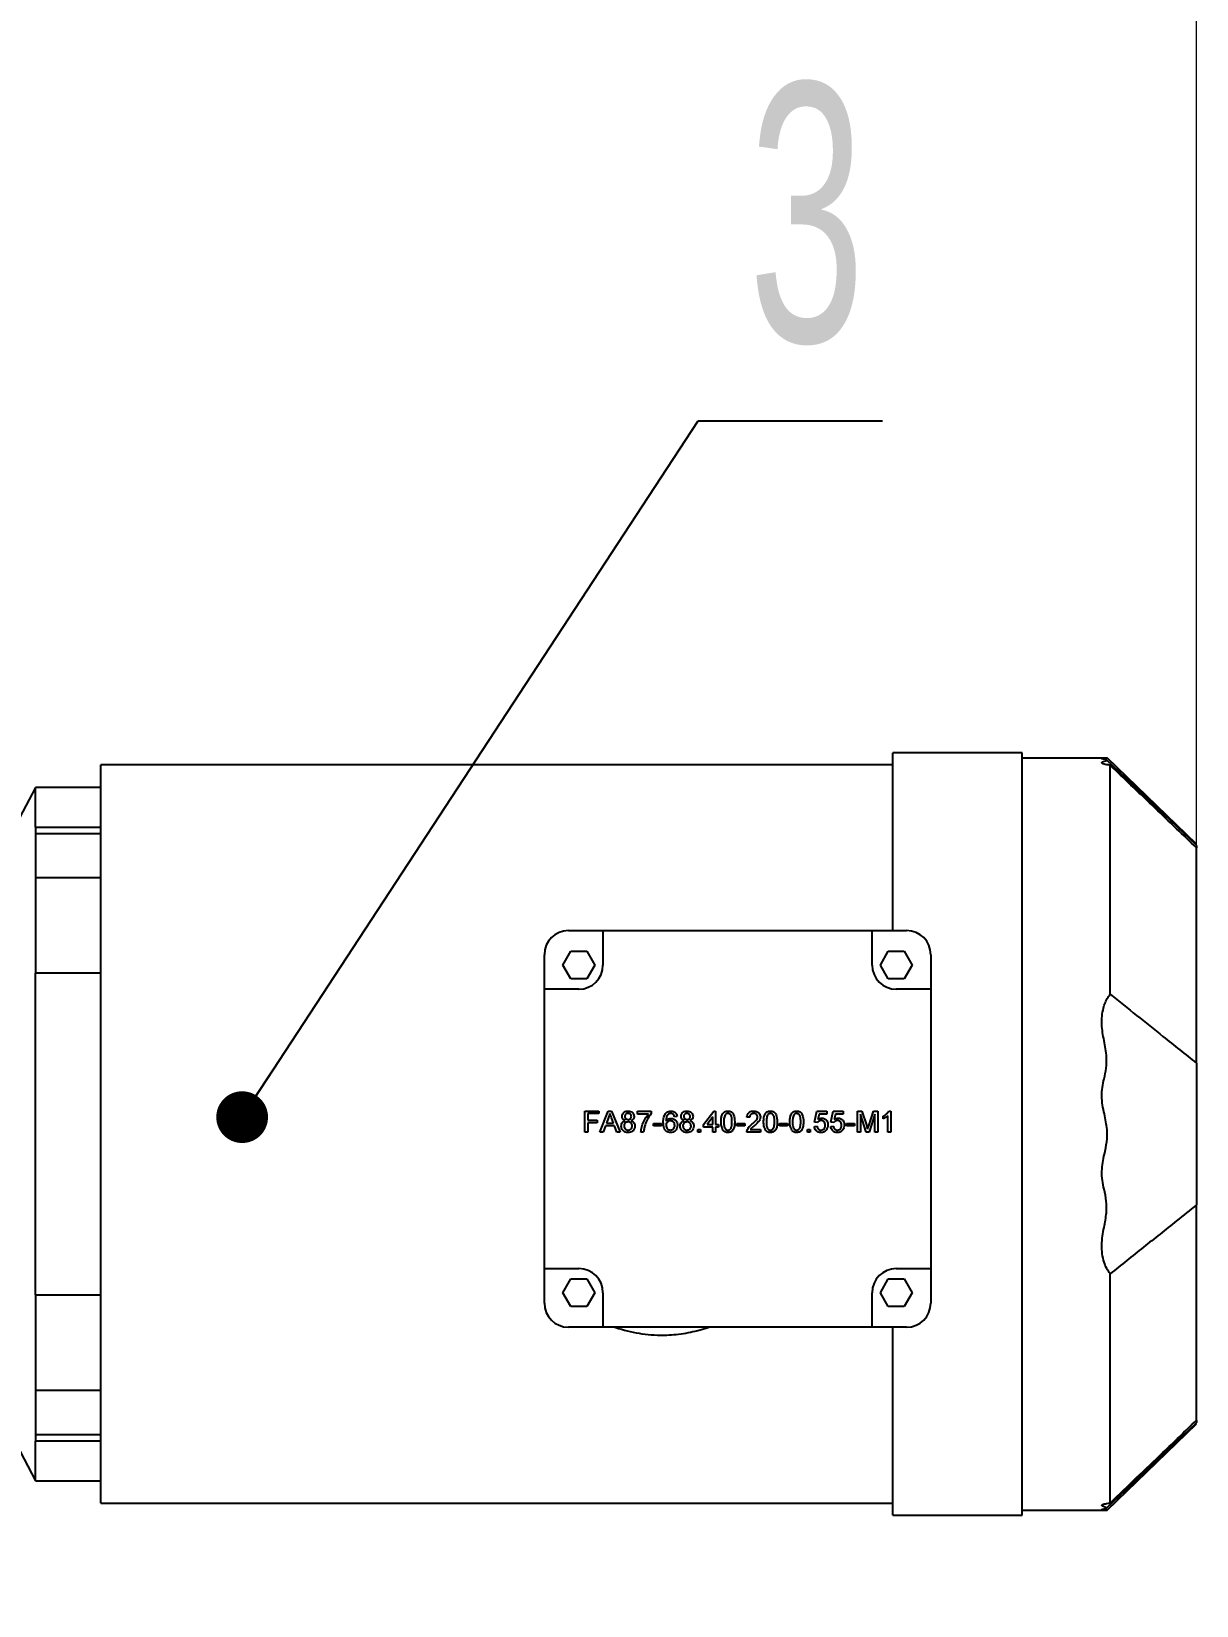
# Model space of a CAD drawing. Header units: millimetres. Extents: x 8 to 420, y -1 to 292.
# Drawn here: x 288.43 to 310.94, y 218.26 to 248.68 of the extents above; entities that cross this region are included whole.
import ezdxf

# ---------------------------------------------------------------- set-up
doc = ezdxf.new("R2010")
doc.units = ezdxf.units.MM
doc.styles.add('SLDTEXTSTYLE4', font='TXT', dxfattribs={"width": 0.605})
doc.dimstyles.new('SLDDIMSTYLE0', dxfattribs={"dimtxt": 3.5, "dimasz": 3, "dimexe": 0, "dimexo": 0.0625, "dimgap": 0.875, "dimtad": 2, "dimdec": 3, "dimlfac": 15, "dimrnd": 1e-09, "dimzin": 12, "dimdsep": 46, "dimtxsty": 'SLDTEXTSTYLE4', "dimsah": 1, "dimcen": 0.09, "dimadec": 0, "dimazin": 3, "dimtfac": 1, "dimtdec": 3, "dimtofl": 0, "dimtmove": 0, "dimatfit": 3, "dimfxl": 0, "dimfrac": 2, "dimtolj": 1, "dimtzin": 12, "dimarcsym": 0})
doc.dimstyles.new('SLDDIMSTYLE2', dxfattribs={"dimtxt": 0.18, "dimasz": 1, "dimexe": 0, "dimexo": 0.0625, "dimgap": 0, "dimtad": 0, "dimtih": 1, "dimtoh": 1, "dimdec": 0, "dimrnd": 1e-09, "dimzin": 0, "dimdsep": 46, "dimtxsty": 'Standard', "dimblk1": 'DOT', "dimblk2": 'DOT', "dimsah": 1, "dimcen": 0.09, "dimadec": 0, "dimazin": 0, "dimtfac": 1, "dimtdec": 0, "dimtofl": 0, "dimtmove": 0, "dimatfit": 3, "dimldrblk": 'DOT', "dimfxl": 0, "dimfrac": 2, "dimtolj": 1, "dimtzin": 0, "dimarcsym": 0})

# ---------------------------------------------------------------- blocks, each defined once
blk = doc.blocks.new('_D_6')
at = {"color": 7, "linetype": 'Continuous', "lineweight": 0}
for p, q in [((52.875, 218.256), (52.875, 268.185)), ((310.942, 232.95), (310.942, 268.185)), ((52.875, 267.185), (310.942, 267.185))]:
    blk.add_line(p, q, dxfattribs=at)
at = {"color": 7, "linetype": 'Continuous', "lineweight": 18}
for points in [[(52.875, 267.185), (55.875, 266.685), (55.875, 267.685)], [(310.942, 267.185), (307.942, 267.685), (307.942, 266.685)]]:
    blk.add_solid(points, dxfattribs=at)
at = {"color": 7, "linetype": 'Continuous', "lineweight": 18, "insert": (171.012, 271.697), "char_height": 3.5, "attachment_point": 1, "style": 'SLDTEXTSTYLE4'}
blk.add_mtext('3880*', dxfattribs=at)
blk = doc.blocks.new('_Dot')
at = {"color": 0, "linetype": 'ByBlock', "lineweight": -2}
blk.add_line((-0.5, 0), (-1, 0), dxfattribs=at)
at = {"color": 0, "linetype": 'ByBlock', "const_width": 0.5}
blk.add_lwpolyline([(-0.25, 0, 1), (0.25, 0, 1)], format="xyb", close=True, dxfattribs=at)

msp = doc.modelspace()

# ---------------------------------------------------------------- linework, layer by layer
at = {"color": 7, "linetype": 'Continuous', "lineweight": 25}
for p, q in [((307.574959, 234.735827), (305.074959, 234.735827)), ((305.074959, 234.482744), (305.074959, 234.735827)), ((307.574959, 234.482744), (307.574959, 234.735827)), ((309.210885, 234.635827), (307.574959, 234.635827)), ((310.941626, 232.949969), (309.200881, 234.603103)), ((310.941626, 232.969161), (309.213202, 234.637984)), ((305.074959, 234.502494), (289.774959, 234.502494)), ((289.774959, 234.024623), (289.774959, 234.502494)), ((305.074959, 233.870615), (305.074959, 234.482744)), ((307.574959, 233.870615), (307.574959, 234.482744)), ((309.274959, 233.791968), (309.274959, 234.383693)), ((288.508292, 234.069161), (288.141626, 233.369161)), ((289.774959, 234.069161), (288.508292, 234.069161)), ((288.508292, 233.303405), (288.508292, 234.069161)), ((289.774959, 231.793562), (289.774959, 234.024623)), ((305.074959, 232.47493), (305.074959, 233.870615)), ((307.574959, 232.47493), (307.574959, 233.870615)), ((309.274959, 232.413166), (309.274959, 233.791968)), ((288.508292, 233.303405), (289.774959, 233.303405)), ((288.508292, 233.303405), (288.508292, 233.174307)), ((289.774959, 233.174307), (288.508292, 233.174307)), ((288.508292, 233.174307), (288.508292, 232.325779)), ((305.074959, 231.302494), (305.074959, 232.47493)), ((307.574959, 231.034365), (307.574959, 232.47493)), ((288.508292, 232.325779), (289.774959, 232.325779)), ((288.508292, 232.325779), (288.508292, 230.479586)), ((309.274959, 231.020621), (309.274959, 232.413166)), ((289.774959, 229.357929), (289.774959, 231.793562)), ((298.808292, 231.302494), (299.474959, 231.302494)), ((299.474959, 231.302494), (304.674959, 231.302494)), ((299.474959, 231.302494), (299.474959, 230.835827)), ((304.674959, 230.835827), (304.674959, 231.302494)), ((304.674959, 231.302494), (305.341626, 231.302494)), ((307.574959, 223.703956), (307.574959, 231.034365)), ((298.341626, 230.169161), (298.341626, 230.835827)), ((298.700372, 230.635827), (298.854332, 230.902494)), ((298.854332, 230.369161), (298.700372, 230.635827)), ((298.854332, 230.902494), (299.162252, 230.902494)), ((299.162252, 230.902494), (299.316213, 230.635827)), ((299.316213, 230.635827), (299.162252, 230.369161)), ((299.474959, 230.835827), (299.474959, 230.635827)), ((304.674959, 230.635827), (304.674959, 230.835827)), ((304.833706, 230.635827), (304.987666, 230.902494)), ((304.987666, 230.369161), (304.833706, 230.635827)), ((304.987666, 230.902494), (305.295586, 230.902494)), ((305.295586, 230.902494), (305.449546, 230.635827)), ((305.449546, 230.635827), (305.295586, 230.369161)), ((305.808292, 230.835827), (305.808292, 230.169161)), ((288.508292, 224.258735), (288.508292, 230.479586)), ((289.774959, 230.479586), (288.508292, 230.479586)), ((299.162252, 230.369161), (298.854332, 230.369161)), ((305.295586, 230.369161), (304.987666, 230.369161)), ((298.341626, 224.769161), (298.341626, 230.169161)), ((298.808292, 230.169161), (298.341626, 230.169161)), ((299.008292, 230.169161), (298.808292, 230.169161)), ((305.341626, 230.169161), (305.141626, 230.169161)), ((305.808292, 230.169161), (305.341626, 230.169161)), ((305.808292, 230.169161), (305.808292, 224.769161)), ((289.774959, 225.380392), (289.774959, 229.357929)), ((299.122374, 227.814557), (299.396328, 227.814557)), ((299.122374, 227.403626), (299.122374, 227.814557)), ((299.180326, 227.767142), (299.180326, 227.635433)), ((299.396328, 227.767142), (299.180326, 227.767142)), ((299.180326, 227.635433), (299.364718, 227.635433)), ((299.364718, 227.588018), (299.180326, 227.588018)), ((299.180326, 227.588018), (299.180326, 227.403626)), ((299.364718, 227.635433), (299.364718, 227.588018)), ((299.396328, 227.814557), (299.396328, 227.767142)), ((299.413862, 227.403626), (299.577016, 227.814557)), ((299.581626, 227.691245), (299.539561, 227.577481)), ((299.539561, 227.577481), (299.679831, 227.577481)), ((299.577016, 227.814557), (299.642376, 227.814557)), ((299.679831, 227.577481), (299.639907, 227.685482)), ((299.642376, 227.814557), (299.80553, 227.403626)), ((300.144433, 227.809289), (300.407851, 227.809289)), ((300.144433, 227.756605), (300.144433, 227.809289)), ((300.355167, 227.756605), (300.144433, 227.756605)), ((300.407851, 227.809289), (300.407851, 227.766648)), ((300.449997, 227.572213), (300.602779, 227.572213)), ((300.449997, 227.524798), (300.449997, 227.572213)), ((300.602779, 227.572213), (300.602779, 227.524798)), ((300.908343, 227.70919), (300.85566, 227.703922)), ((301.419373, 227.556408), (301.614302, 227.809289)), ((301.598497, 227.704416), (301.484404, 227.556408)), ((301.598497, 227.556408), (301.598497, 227.704416)), ((301.614302, 227.809289), (301.65118, 227.809289)), ((301.65118, 227.809289), (301.65118, 227.556408)), ((302.062111, 227.572213), (302.214893, 227.572213)), ((302.062111, 227.524798), (302.062111, 227.572213)), ((302.214893, 227.572213), (302.214893, 227.524798)), ((302.309723, 227.693385), (302.25704, 227.698653)), ((302.883973, 227.572213), (303.036755, 227.572213)), ((302.883973, 227.524798), (302.883973, 227.572213)), ((303.036755, 227.572213), (303.036755, 227.524798)), ((303.56359, 227.598555), (303.605737, 227.809289)), ((303.616273, 227.593286), (303.56359, 227.598555)), ((303.605737, 227.809289), (303.800665, 227.809289)), ((303.648789, 227.756605), (303.62788, 227.650168)), ((303.800665, 227.756605), (303.648789, 227.756605)), ((303.800665, 227.809289), (303.800665, 227.756605)), ((303.879691, 227.598555), (303.921837, 227.809289)), ((303.932374, 227.593286), (303.879691, 227.598555)), ((303.921837, 227.809289), (304.116766, 227.809289)), ((303.96489, 227.756605), (303.943981, 227.650168)), ((304.116766, 227.756605), (303.96489, 227.756605)), ((304.116766, 227.809289), (304.116766, 227.756605)), ((304.179986, 227.572213), (304.332768, 227.572213)), ((304.179986, 227.524798), (304.179986, 227.572213)), ((304.332768, 227.572213), (304.332768, 227.524798)), ((304.39072, 227.814557), (304.477895, 227.814557)), ((304.39072, 227.403626), (304.39072, 227.814557)), ((304.557661, 227.403626), (304.448672, 227.751337)), ((304.448672, 227.751337), (304.448672, 227.403626)), ((304.477895, 227.814557), (304.569762, 227.526197)), ((304.608451, 227.531136), (304.699412, 227.814557)), ((304.727894, 227.751337), (304.618247, 227.403626)), ((304.699412, 227.814557), (304.785846, 227.814557)), ((304.727894, 227.403626), (304.727894, 227.751337)), ((304.785846, 227.814557), (304.785846, 227.403626)), ((304.885945, 227.663257), (304.885945, 227.711824)), ((304.980775, 227.403626), (304.980775, 227.723843)), ((304.999543, 227.814557), (305.033458, 227.814557)), ((305.033458, 227.814557), (305.033458, 227.403626)), ((299.180326, 227.403626), (299.122374, 227.403626)), ((299.475353, 227.403626), (299.413862, 227.403626)), ((299.52211, 227.530066), (299.475353, 227.403626)), ((299.697282, 227.530066), (299.52211, 227.530066)), ((299.744039, 227.403626), (299.697282, 227.530066)), ((299.80553, 227.403626), (299.744039, 227.403626)), ((300.260337, 227.403626), (300.207653, 227.403626)), ((300.602779, 227.524798), (300.449997, 227.524798)), ((301.308738, 227.456309), (301.361421, 227.456309)), ((301.308738, 227.403626), (301.308738, 227.456309)), ((301.361421, 227.403626), (301.308738, 227.403626)), ((301.361421, 227.456309), (301.361421, 227.403626)), ((301.419373, 227.503724), (301.419373, 227.556408)), ((301.598497, 227.503724), (301.419373, 227.503724)), ((301.484404, 227.556408), (301.598497, 227.556408)), ((301.598497, 227.403626), (301.598497, 227.503724)), ((301.65118, 227.403626), (301.598497, 227.403626)), ((301.65118, 227.556408), (301.703864, 227.556408)), ((301.703864, 227.503724), (301.65118, 227.503724)), ((301.65118, 227.503724), (301.65118, 227.403626)), ((301.703864, 227.556408), (301.703864, 227.503724)), ((302.214893, 227.524798), (302.062111, 227.524798)), ((302.520457, 227.403626), (302.251772, 227.403626)), ((302.319437, 227.456309), (302.520457, 227.456309)), ((302.520457, 227.456309), (302.520457, 227.403626)), ((303.036755, 227.524798), (302.883973, 227.524798)), ((303.426613, 227.456309), (303.479296, 227.456309)), ((303.426613, 227.403626), (303.426613, 227.456309)), ((303.479296, 227.403626), (303.426613, 227.403626)), ((303.479296, 227.456309), (303.479296, 227.403626)), ((303.558322, 227.514261), (303.611005, 227.51953)), ((303.874422, 227.514261), (303.927106, 227.51953)), ((304.332768, 227.524798), (304.179986, 227.524798)), ((304.448672, 227.403626), (304.39072, 227.403626)), ((304.618247, 227.403626), (304.557661, 227.403626)), ((304.785846, 227.403626), (304.727894, 227.403626)), ((305.033458, 227.403626), (304.980775, 227.403626)), ((289.774959, 222.944759), (289.774959, 225.380392)), ((298.341626, 224.769161), (298.808292, 224.769161)), ((298.341626, 224.102494), (298.341626, 224.769161)), ((298.700372, 224.302494), (298.854332, 224.569161)), ((298.808292, 224.769161), (299.008292, 224.769161)), ((298.854332, 224.569161), (299.162252, 224.569161)), ((299.162252, 224.569161), (299.316213, 224.302494)), ((304.833706, 224.302494), (304.987666, 224.569161)), ((304.987666, 224.569161), (305.295586, 224.569161)), ((305.141626, 224.769161), (305.341626, 224.769161)), ((305.295586, 224.569161), (305.449546, 224.302494)), ((305.341626, 224.769161), (305.808292, 224.769161)), ((305.808292, 224.769161), (305.808292, 224.102494)), ((288.508292, 224.258735), (289.774959, 224.258735)), ((288.508292, 224.258735), (288.508292, 222.412543)), ((298.854332, 224.035827), (298.700372, 224.302494)), ((299.316213, 224.302494), (299.162252, 224.035827)), ((299.474959, 224.302494), (299.474959, 224.102494)), ((304.674959, 224.102494), (304.674959, 224.302494)), ((304.987666, 224.035827), (304.833706, 224.302494)), ((305.449546, 224.302494), (305.295586, 224.035827)), ((299.162252, 224.035827), (298.854332, 224.035827)), ((299.474959, 224.102494), (299.474959, 223.635827)), ((304.674959, 223.635827), (304.674959, 224.102494)), ((305.295586, 224.035827), (304.987666, 224.035827)), ((299.474959, 223.635827), (298.808292, 223.635827)), ((304.674959, 223.635827), (299.474959, 223.635827)), ((299.70122, 223.635827), (299.775307, 223.611437)), ((305.341626, 223.635827), (304.674959, 223.635827)), ((305.074959, 222.263392), (305.074959, 223.635827)), ((307.574959, 222.263392), (307.574959, 223.703956)), ((309.274959, 222.325155), (309.274959, 223.717701)), ((289.774959, 220.713699), (289.774959, 222.944759)), ((289.774959, 222.412543), (288.508292, 222.412543)), ((288.508292, 222.412543), (288.508292, 221.564015)), ((305.074959, 220.867707), (305.074959, 222.263392)), ((307.574959, 220.867707), (307.574959, 222.263392)), ((309.274959, 220.946354), (309.274959, 222.325155)), ((309.200689, 220.135036), (310.941626, 221.788353)), ((288.508292, 221.564015), (289.774959, 221.564015)), ((288.508292, 221.564015), (288.508292, 221.434917)), ((309.215435, 220.102494), (310.941626, 221.769161)), ((288.141626, 221.369161), (288.508292, 220.669161)), ((288.508292, 220.669161), (288.508292, 221.434917)), ((289.774959, 221.434917), (288.508292, 221.434917)), ((309.274959, 220.354628), (309.274959, 220.946354)), ((288.508292, 220.669161), (289.774959, 220.669161)), ((289.774959, 220.235827), (289.774959, 220.713699)), ((305.074959, 220.255577), (305.074959, 220.867707)), ((307.574959, 220.255577), (307.574959, 220.867707)), ((289.774959, 220.235827), (305.074959, 220.235827)), ((305.074959, 220.002494), (305.074959, 220.255577)), ((305.074959, 220.002494), (307.574959, 220.002494)), ((307.574959, 220.002494), (307.574959, 220.255577)), ((307.574959, 220.102494), (309.215435, 220.102494))]:
    msp.add_line(p, q, dxfattribs=at)
at = {"color": 7, "linetype": 'Continuous', "lineweight": 25, "flags": 128}
for points in [[(309.274959, 234.383693), (309.274959, 234.399861), (309.274959, 234.415496), (309.274959, 234.430596), (309.274959, 234.445163), (309.274959, 234.459196), (309.274959, 234.472694), (309.274959, 234.485657), (309.274959, 234.498085)], [(309.274959, 230.070968), (309.274959, 230.189891), (309.274959, 230.308758), (309.274959, 230.427564), (309.274959, 230.546309), (309.274959, 230.66499), (309.274959, 230.783603), (309.274959, 230.902148), (309.274959, 231.020621)], [(309.274959, 223.717701), (309.274959, 223.836174), (309.274959, 223.954718), (309.274959, 224.073332), (309.274959, 224.192012), (309.274959, 224.310757), (309.274959, 224.429564), (309.274959, 224.54843), (309.274959, 224.667353)], [(309.274959, 220.240237), (309.274959, 220.252665), (309.274959, 220.265628), (309.274959, 220.279126), (309.274959, 220.293158), (309.274959, 220.307725), (309.274959, 220.322826), (309.274959, 220.33846), (309.274959, 220.354628)]]:
    msp.add_lwpolyline(points, dxfattribs=at)
at = {"color": 7, "linetype": 'Continuous', "lineweight": 25}
for centre, start, end in [((298.808292, 230.835827), 90, 180), ((305.341626, 230.835827), 360, 90), ((299.008292, 230.635827), 270, 0), ((305.141626, 230.635827), 180, 270), ((299.008292, 224.302494), 0, 90), ((305.141626, 224.302494), 90, 180), ((298.808292, 224.102494), 180, 270), ((305.341626, 224.102494), 270, 0)]:
    msp.add_arc(centre, 0.466667, start, end, dxfattribs=at)
for points, knots in [([(309.274959, 234.498085), (309.250591, 234.501497), (309.20084, 234.508463), (309.149463, 234.52116), (309.117012, 234.535078), (309.104137, 234.554338), (309.135043, 234.566421), (309.15553, 234.574431)], [0, 0, 0, 0, 0.13316206, 0.271878266, 0.451720859, 0.636536873, 1, 1, 1, 1]), ([(309.156885, 234.614355), (309.143681, 234.616545), (309.117282, 234.620924), (309.106193, 234.627975), (309.140008, 234.631009), (309.162202, 234.633001)], [0, 0, 0, 0, 0.255875416, 0.511584843, 1, 1, 1, 1]), ([(309.15553, 234.574431), (309.173995, 234.580581), (309.206809, 234.59151), (309.206805, 234.604775), (309.173686, 234.611131), (309.156885, 234.614355)], [0, 0, 0, 0, 0.388008726, 0.689554976, 1, 1, 1, 1]), ([(309.162202, 234.633001), (309.181512, 234.634026), (309.212562, 234.635675), (309.211345, 234.635611), (309.210885, 234.635586)], [0, 0, 0, 0, 0.621885134, 1, 1, 1, 1]), ([(310.941626, 232.901601), (310.813572, 233.024291), (310.471633, 233.351907), (309.916127, 233.884001), (309.488682, 234.29339), (309.274959, 234.498085)], [0, 0, 0, 0, 0.230384341, 0.615192099, 1, 1, 1, 1]), ([(310.941626, 232.947187), (310.941626, 232.945321), (310.941626, 232.942105), (310.941626, 232.914605), (310.941626, 232.903056)], [0, 0, 0, 0, 0.580032507, 1, 1, 1, 1]), ([(310.941626, 232.842264), (310.941626, 232.853307), (310.941626, 232.875397), (310.941626, 232.892865), (310.941626, 232.901601)], [0, 0, 0, 0, 0.4999165051, 1, 1, 1, 1]), ([(310.941626, 232.084615), (310.941626, 232.183566), (310.941626, 232.381469), (310.941626, 232.599819), (310.941626, 232.762883), (310.941626, 232.815612), (310.941626, 232.842264)], [0, 0, 0, 0, 0.254823621, 0.509647242, 0.752152749, 1, 1, 1, 1]), ([(310.941626, 230.873401), (310.941626, 230.993481), (310.941626, 231.233641), (310.941626, 231.640615), (310.941626, 231.918172), (310.941626, 232.084615)], [0, 0, 0, 0, 0.285881324, 0.571762648, 1, 1, 1, 1]), ([(310.941626, 229.245351), (310.941626, 229.397918), (310.941626, 229.703052), (310.941626, 230.130095), (310.941626, 230.528016), (310.941626, 230.75744), (310.941626, 230.873401)], [0, 0, 0, 0, 0.254823621, 0.509647242, 0.752152749, 1, 1, 1, 1]), ([(309.15553, 229.174266), (309.136062, 229.278444), (309.106888, 229.434556), (309.113814, 229.647111), (309.143858, 229.82695), (309.20016, 229.973255), (309.260759, 230.052417), (309.274959, 230.070968)], [0, 0, 0, 0, 0.3389468925, 0.5079194755, 0.6800583213, 0.9250260742, 1, 1, 1, 1]), ([(309.274959, 230.070968), (309.444713, 229.935183), (309.784221, 229.663614), (310.339685, 229.219555), (310.72559, 228.911855), (310.941626, 228.739599)], [0, 0, 0, 0, 0.305643806, 0.611287644, 1, 1, 1, 1]), ([(309.156885, 228.437077), (309.172514, 228.505609), (309.203761, 228.642628), (309.209192, 228.892771), (309.175788, 229.068001), (309.15553, 229.174266)], [0, 0, 0, 0, 0.2825519253, 0.5649172989, 1, 1, 1, 1]), ([(310.941626, 228.739599), (310.941626, 228.824012), (310.941626, 228.992868), (310.941626, 229.161181), (310.941626, 229.245351)], [0, 0, 0, 0, 0.499916507, 1, 1, 1, 1]), ([(310.941626, 228.739599), (310.941626, 228.674603), (310.941626, 228.544611), (310.941626, 228.391962), (310.941626, 228.317334), (310.941626, 228.304813)], [0, 0, 0, 0, 0.454212551, 0.90842365, 1, 1, 1, 1]), ([(309.162202, 227.756682), (309.14873, 227.813806), (309.121786, 227.928059), (309.110368, 228.101041), (309.1182, 228.272386), (309.143906, 228.381824), (309.156885, 228.437077)], [0, 0, 0, 0, 0.255380103, 0.510781281, 0.753002905, 1, 1, 1, 1]), ([(310.941626, 228.304813), (310.941626, 228.253476), (310.941626, 228.150804), (310.941626, 228.01628), (310.941626, 227.942219), (310.941626, 227.920103)], [0, 0, 0, 0, 0.4122415294, 0.8244830592, 1, 1, 1, 1]), ([(310.941626, 227.920103), (310.941626, 227.864059), (310.941626, 227.751971), (310.941626, 227.628928), (310.941626, 227.568642), (310.941626, 227.561791)], [0, 0, 0, 0, 0.469873338, 0.939754809, 1, 1, 1, 1]), ([(299.609696, 227.767142), (299.605778, 227.752476), (299.598781, 227.726284), (299.586868, 227.701952), (299.581626, 227.691245)], [0, 0, 0, 0, 0.559914594, 1, 1, 1, 1]), ([(299.639907, 227.685482), (299.63425, 227.700719), (299.624149, 227.727928), (299.614112, 227.75516), (299.609696, 227.767142)], [0, 0, 0, 0, 0.560002073, 1, 1, 1, 1]), ([(299.828333, 227.524633), (299.829274, 227.537888), (299.831153, 227.564355), (299.850001, 227.597283), (299.876705, 227.619158), (299.896476, 227.625726), (299.90637, 227.629012)], [0, 0, 0, 0, 0.280186753, 0.55946923, 0.779548127, 1, 1, 1, 1]), ([(299.844138, 227.710919), (299.846194, 227.727207), (299.850307, 227.759792), (299.882728, 227.794494), (299.921034, 227.812321), (299.94659, 227.813811), (299.959383, 227.814557)], [0, 0, 0, 0, 0.279271287, 0.558675577, 0.779073897, 1, 1, 1, 1]), ([(299.90637, 227.629012), (299.896796, 227.63301), (299.877681, 227.640991), (299.856755, 227.661848), (299.845683, 227.686519), (299.844653, 227.702782), (299.844138, 227.710919)], [0, 0, 0, 0, 0.280309723, 0.559637434, 0.779690699, 1, 1, 1, 1]), ([(299.958889, 227.603823), (299.947184, 227.602859), (299.923825, 227.600935), (299.897459, 227.579732), (299.883017, 227.553043), (299.881684, 227.534767), (299.881016, 227.525621)], [0, 0, 0, 0, 0.280110928, 0.558975838, 0.779306506, 1, 1, 1, 1]), ([(299.960041, 227.767142), (299.951094, 227.766577), (299.933244, 227.76545), (299.911873, 227.751204), (299.898957, 227.73167), (299.897533, 227.717671), (299.896821, 227.710672)], [0, 0, 0, 0, 0.2803652131, 0.5593665474, 0.779701235, 1, 1, 1, 1]), ([(299.896821, 227.710672), (299.897746, 227.701421), (299.899591, 227.682954), (299.916811, 227.662114), (299.93881, 227.652297), (299.953286, 227.651591), (299.960535, 227.651238)], [0, 0, 0, 0, 0.279935607, 0.55884468, 0.779074984, 1, 1, 1, 1]), ([(300.039066, 227.523975), (300.037932, 227.535923), (300.035667, 227.559794), (300.01454, 227.587268), (299.986996, 227.601963), (299.968266, 227.603202), (299.958889, 227.603823)], [0, 0, 0, 0, 0.279970099, 0.55931561, 0.779349178, 1, 1, 1, 1]), ([(299.959383, 227.814557), (299.975882, 227.813291), (300.008823, 227.810763), (300.047831, 227.784102), (300.072194, 227.748403), (300.074694, 227.722536), (300.075945, 227.709602)], [0, 0, 0, 0, 0.280348324, 0.559692492, 0.779820923, 1, 1, 1, 1]), ([(300.023261, 227.708202), (300.022205, 227.717306), (300.020093, 227.735506), (300.002928, 227.755776), (299.981465, 227.765907), (299.967188, 227.76673), (299.960041, 227.767142)], [0, 0, 0, 0, 0.2796927147, 0.5591451632, 0.7793167106, 1, 1, 1, 1]), ([(299.960535, 227.651238), (299.969513, 227.651785), (299.987414, 227.652874), (300.008877, 227.667241), (300.021399, 227.687123), (300.022641, 227.701175), (300.023261, 227.708202)], [0, 0, 0, 0, 0.2804780089, 0.5592592147, 0.7795763211, 1, 1, 1, 1]), ([(300.075945, 227.709602), (300.075056, 227.699478), (300.073278, 227.679245), (300.053411, 227.647233), (300.029578, 227.635919), (300.01503, 227.629012)], [0, 0, 0, 0, 0.280612466, 0.560832583, 1, 1, 1, 1]), ([(300.01503, 227.629012), (300.027206, 227.624004), (300.051531, 227.613998), (300.08468, 227.578059), (300.089072, 227.543999), (300.09175, 227.523234)], [0, 0, 0, 0, 0.281226092, 0.561787464, 1, 1, 1, 1]), ([(300.207653, 227.403626), (300.212059, 227.439695), (300.220873, 227.511869), (300.265498, 227.635137), (300.321172, 227.710555), (300.355167, 227.756605)], [0, 0, 0, 0, 0.280063119, 0.560406923, 1, 1, 1, 1]), ([(300.407851, 227.766648), (300.376708, 227.723268), (300.321061, 227.645754), (300.291532, 227.555205), (300.278529, 227.515331)], [0, 0, 0, 0, 0.55964544, 1, 1, 1, 1]), ([(300.639658, 227.596003), (300.6402, 227.630385), (300.641166, 227.69163), (300.671246, 227.744634), (300.684439, 227.767883)], [0, 0, 0, 0, 0.561395886, 1, 1, 1, 1]), ([(300.783714, 227.398358), (300.766402, 227.399897), (300.731805, 227.402974), (300.686835, 227.431939), (300.643543, 227.495265), (300.64126, 227.554453), (300.639658, 227.596003)], [0, 0, 0, 0, 0.186919128, 0.373549485, 0.560232328, 1, 1, 1, 1]), ([(300.684439, 227.767883), (300.701322, 227.783163), (300.731559, 227.810528), (300.771906, 227.813323), (300.789723, 227.814557)], [0, 0, 0, 0, 0.558379662, 1, 1, 1, 1]), ([(300.741403, 227.754959), (300.731388, 227.744969), (300.711343, 227.724972), (300.694191, 227.676425), (300.693043, 227.640266), (300.692341, 227.618146)], [0, 0, 0, 0, 0.279358909, 0.559175926, 1, 1, 1, 1]), ([(300.692341, 227.618146), (300.707402, 227.63524), (300.734363, 227.665841), (300.774484, 227.67033), (300.792193, 227.672312)], [0, 0, 0, 0, 0.558625082, 1, 1, 1, 1]), ([(300.777623, 227.624896), (300.765003, 227.623537), (300.73977, 227.620818), (300.710985, 227.598423), (300.69445, 227.569815), (300.693045, 227.549964), (300.692341, 227.540027)], [0, 0, 0, 0, 0.27973982, 0.559338727, 0.779411565, 1, 1, 1, 1]), ([(300.786266, 227.767142), (300.777426, 227.766494), (300.761632, 227.765338), (300.747587, 227.758131), (300.741403, 227.754959)], [0, 0, 0, 0, 0.559716623, 1, 1, 1, 1]), ([(300.860928, 227.53731), (300.860019, 227.550153), (300.858206, 227.575768), (300.837274, 227.60654), (300.807822, 227.622922), (300.7877, 227.624237), (300.777623, 227.624896)], [0, 0, 0, 0, 0.28045582, 0.559363732, 0.779311169, 1, 1, 1, 1]), ([(300.836645, 227.746068), (300.828381, 227.752883), (300.813599, 227.765073), (300.794631, 227.766509), (300.786266, 227.767142)], [0, 0, 0, 0, 0.559003901, 1, 1, 1, 1]), ([(300.789723, 227.814557), (300.806194, 227.813216), (300.83908, 227.810539), (300.878164, 227.783483), (300.901103, 227.747286), (300.905928, 227.721897), (300.908343, 227.70919)], [0, 0, 0, 0, 0.280048962, 0.559187053, 0.779374413, 1, 1, 1, 1]), ([(300.792193, 227.672312), (300.811047, 227.669791), (300.848792, 227.664745), (300.889001, 227.627388), (300.910705, 227.583436), (300.912642, 227.553794), (300.913612, 227.538957)], [0, 0, 0, 0, 0.2791406924, 0.5588146912, 0.7791703458, 1, 1, 1, 1]), ([(300.85566, 227.703922), (300.853522, 227.71246), (300.849707, 227.727694), (300.840633, 227.740458), (300.836645, 227.746068)], [0, 0, 0, 0, 0.560487713, 1, 1, 1, 1]), ([(300.966295, 227.524633), (300.967236, 227.537888), (300.969116, 227.564355), (300.987964, 227.597283), (301.014668, 227.619158), (301.034439, 227.625726), (301.044333, 227.629012)], [0, 0, 0, 0, 0.280186753, 0.55946923, 0.779548127, 1, 1, 1, 1]), ([(300.9821, 227.710919), (300.984156, 227.727207), (300.98827, 227.759792), (301.02069, 227.794494), (301.058997, 227.812321), (301.084552, 227.813811), (301.097345, 227.814557)], [0, 0, 0, 0, 0.279271287, 0.558675577, 0.779073897, 1, 1, 1, 1]), ([(301.044333, 227.629012), (301.034758, 227.63301), (301.015644, 227.640991), (300.994717, 227.661848), (300.983646, 227.686519), (300.982616, 227.702782), (300.9821, 227.710919)], [0, 0, 0, 0, 0.280309723, 0.559637434, 0.779690699, 1, 1, 1, 1]), ([(301.096851, 227.603823), (301.085146, 227.602859), (301.061788, 227.600935), (301.035422, 227.579732), (301.02098, 227.553043), (301.019646, 227.534767), (301.018979, 227.525621)], [0, 0, 0, 0, 0.280110928, 0.558975838, 0.779306506, 1, 1, 1, 1]), ([(301.098004, 227.767142), (301.089057, 227.766577), (301.071207, 227.76545), (301.049836, 227.751204), (301.036919, 227.73167), (301.035496, 227.717671), (301.034784, 227.710672)], [0, 0, 0, 0, 0.2803652131, 0.5593665474, 0.779701235, 1, 1, 1, 1]), ([(301.034784, 227.710672), (301.035708, 227.701421), (301.037554, 227.682954), (301.054774, 227.662114), (301.076773, 227.652297), (301.091249, 227.651591), (301.098498, 227.651238)], [0, 0, 0, 0, 0.279935607, 0.55884468, 0.779074984, 1, 1, 1, 1]), ([(301.177029, 227.523975), (301.175895, 227.535923), (301.17363, 227.559794), (301.152503, 227.587268), (301.124958, 227.601963), (301.106229, 227.603202), (301.096851, 227.603823)], [0, 0, 0, 0, 0.279970099, 0.55931561, 0.779349178, 1, 1, 1, 1]), ([(301.097345, 227.814557), (301.113845, 227.813291), (301.146786, 227.810763), (301.185794, 227.784102), (301.210156, 227.748403), (301.212657, 227.722536), (301.213908, 227.709602)], [0, 0, 0, 0, 0.280348324, 0.559692492, 0.779820923, 1, 1, 1, 1]), ([(301.161224, 227.708202), (301.160168, 227.717306), (301.158056, 227.735506), (301.140891, 227.755776), (301.119427, 227.765907), (301.105151, 227.76673), (301.098004, 227.767142)], [0, 0, 0, 0, 0.2796927147, 0.5591451632, 0.7793167106, 1, 1, 1, 1]), ([(301.098498, 227.651238), (301.107476, 227.651785), (301.125377, 227.652874), (301.146839, 227.667241), (301.159362, 227.687123), (301.160603, 227.701175), (301.161224, 227.708202)], [0, 0, 0, 0, 0.2804780089, 0.5592592147, 0.7795763211, 1, 1, 1, 1]), ([(301.213908, 227.709602), (301.213018, 227.699478), (301.211241, 227.679245), (301.191373, 227.647233), (301.167541, 227.635919), (301.152992, 227.629012)], [0, 0, 0, 0, 0.2806124663, 0.5608325825, 1, 1, 1, 1]), ([(301.152992, 227.629012), (301.165169, 227.624004), (301.189494, 227.613998), (301.222643, 227.578059), (301.227035, 227.543999), (301.229713, 227.523234)], [0, 0, 0, 0, 0.281226092, 0.561787464, 1, 1, 1, 1]), ([(301.756547, 227.606293), (301.757178, 227.62953), (301.758437, 227.675946), (301.771693, 227.733438), (301.794939, 227.774092), (301.820639, 227.798402), (301.853353, 227.812491), (301.876614, 227.813868), (301.888256, 227.814557)], [0, 0, 0, 0, 0.250494692, 0.50037153, 0.62543899, 0.750208192, 0.87498022, 1, 1, 1, 1]), ([(301.796471, 227.437952), (301.782459, 227.467817), (301.757347, 227.52134), (301.756792, 227.580252), (301.756547, 227.606293)], [0, 0, 0, 0, 0.557973336, 1, 1, 1, 1]), ([(301.83302, 227.738989), (301.824455, 227.715021), (301.809105, 227.672073), (301.809192, 227.626568), (301.809231, 227.606457)], [0, 0, 0, 0, 0.558058794, 1, 1, 1, 1]), ([(301.809231, 227.606457), (301.809656, 227.572913), (301.810188, 227.530976), (301.826156, 227.482924), (301.842165, 227.463357), (301.863089, 227.448346), (301.879869, 227.44663), (301.888256, 227.445773)], [0, 0, 0, 0, 0.500362886, 0.625567653, 0.750538342, 0.875303617, 1, 1, 1, 1]), ([(301.88768, 227.767142), (301.881716, 227.766752), (301.869794, 227.765973), (301.849726, 227.757452), (301.839354, 227.745988), (301.83302, 227.738989)], [0, 0, 0, 0, 0.280453237, 0.560688476, 1, 1, 1, 1]), ([(301.967281, 227.606457), (301.966909, 227.640149), (301.966444, 227.682269), (301.949908, 227.730177), (301.934202, 227.750078), (301.912906, 227.764764), (301.896089, 227.766349), (301.88768, 227.767142)], [0, 0, 0, 0, 0.500351901, 0.625529182, 0.750516242, 0.875255257, 1, 1, 1, 1]), ([(301.888256, 227.814557), (301.899894, 227.813807), (301.92316, 227.812309), (301.95582, 227.798346), (301.982108, 227.77452), (302.014552, 227.712061), (302.01756, 227.653272), (302.019964, 227.606293)], [0, 0, 0, 0, 0.125373348, 0.250643739, 0.375697515, 0.501113175, 1, 1, 1, 1]), ([(301.888256, 227.445773), (301.896624, 227.446672), (301.913368, 227.448473), (301.934393, 227.463315), (301.950258, 227.483), (301.966371, 227.530949), (301.966877, 227.572901), (301.967281, 227.606457)], [0, 0, 0, 0, 0.124656308, 0.249420327, 0.374387386, 0.499590497, 1, 1, 1, 1]), ([(302.019964, 227.606293), (302.019349, 227.583072), (302.018119, 227.536686), (302.004726, 227.479289), (301.981564, 227.438642), (301.955877, 227.414337), (301.923134, 227.400368), (301.899889, 227.399028), (301.888256, 227.398358)], [0, 0, 0, 0, 0.25047885, 0.500353421, 0.625386985, 0.750173154, 0.874968181, 1, 1, 1, 1]), ([(302.25704, 227.698653), (302.26008, 227.71689), (302.266142, 227.75326), (302.301447, 227.793565), (302.34555, 227.812193), (302.374336, 227.813768), (302.388749, 227.814557)], [0, 0, 0, 0, 0.280235244, 0.558892967, 0.779132268, 1, 1, 1, 1]), ([(302.387596, 227.767142), (302.376229, 227.766295), (302.35355, 227.764606), (302.326263, 227.746142), (302.31167, 227.720108), (302.310373, 227.702303), (302.309723, 227.693385)], [0, 0, 0, 0, 0.280410138, 0.559489044, 0.779374716, 1, 1, 1, 1]), ([(302.352035, 227.557313), (302.378301, 227.579778), (302.414864, 227.611051), (302.455251, 227.659924), (302.460093, 227.687091), (302.462506, 227.700629)], [0, 0, 0, 0, 0.5613126545, 0.7813858729, 1, 1, 1, 1]), ([(302.462506, 227.700629), (302.461117, 227.711137), (302.458338, 227.732169), (302.436998, 227.754138), (302.412345, 227.765668), (302.395852, 227.76665), (302.387596, 227.767142)], [0, 0, 0, 0, 0.279079931, 0.558611852, 0.779043133, 1, 1, 1, 1]), ([(302.388749, 227.814557), (302.406678, 227.813314), (302.442453, 227.810833), (302.485265, 227.782373), (302.511383, 227.743287), (302.51392, 227.715181), (302.515189, 227.701123)], [0, 0, 0, 0, 0.280482266, 0.559643647, 0.779748642, 1, 1, 1, 1]), ([(302.515189, 227.701123), (302.512409, 227.681499), (302.506834, 227.642156), (302.462669, 227.585279), (302.424515, 227.552553), (302.401179, 227.532536)], [0, 0, 0, 0, 0.27874148, 0.5588336824, 1, 1, 1, 1]), ([(302.578409, 227.606293), (302.57904, 227.62953), (302.580299, 227.675946), (302.593555, 227.733438), (302.616801, 227.774092), (302.642501, 227.798402), (302.675215, 227.812491), (302.698476, 227.813868), (302.710118, 227.814557)], [0, 0, 0, 0, 0.250494692, 0.50037153, 0.62543899, 0.750208192, 0.87498022, 1, 1, 1, 1]), ([(302.618333, 227.437952), (302.604321, 227.467817), (302.579209, 227.52134), (302.578654, 227.580252), (302.578409, 227.606293)], [0, 0, 0, 0, 0.557973336, 1, 1, 1, 1]), ([(302.654882, 227.738989), (302.646317, 227.715021), (302.630967, 227.672073), (302.631054, 227.626568), (302.631093, 227.606457)], [0, 0, 0, 0, 0.558058794, 1, 1, 1, 1]), ([(302.631093, 227.606457), (302.631518, 227.572913), (302.63205, 227.530976), (302.648018, 227.482924), (302.664027, 227.463357), (302.684951, 227.448346), (302.70173, 227.44663), (302.710118, 227.445773)], [0, 0, 0, 0, 0.500362886, 0.625567653, 0.750538342, 0.875303617, 1, 1, 1, 1]), ([(302.709542, 227.767142), (302.703578, 227.766752), (302.691656, 227.765973), (302.671588, 227.757452), (302.661215, 227.745988), (302.654882, 227.738989)], [0, 0, 0, 0, 0.280453237, 0.560688476, 1, 1, 1, 1]), ([(302.789143, 227.606457), (302.788771, 227.640149), (302.788306, 227.682269), (302.77177, 227.730177), (302.756064, 227.750078), (302.734768, 227.764764), (302.717951, 227.766349), (302.709542, 227.767142)], [0, 0, 0, 0, 0.500351901, 0.625529182, 0.750516242, 0.875255257, 1, 1, 1, 1]), ([(302.710118, 227.814557), (302.721756, 227.813807), (302.745022, 227.812309), (302.777682, 227.798346), (302.80397, 227.77452), (302.836414, 227.712061), (302.839422, 227.653272), (302.841826, 227.606293)], [0, 0, 0, 0, 0.125373348, 0.250643739, 0.375697515, 0.501113175, 1, 1, 1, 1]), ([(302.710118, 227.445773), (302.718486, 227.446672), (302.73523, 227.448473), (302.756255, 227.463315), (302.77212, 227.483), (302.788233, 227.530949), (302.788739, 227.572901), (302.789143, 227.606457)], [0, 0, 0, 0, 0.124656308, 0.2494203265, 0.3743873863, 0.4995904975, 1, 1, 1, 1]), ([(302.841826, 227.606293), (302.841211, 227.583072), (302.839981, 227.536686), (302.826588, 227.479289), (302.803426, 227.438642), (302.777739, 227.414337), (302.744996, 227.400368), (302.721751, 227.399028), (302.710118, 227.398358)], [0, 0, 0, 0, 0.25047885, 0.500353421, 0.625386985, 0.750173154, 0.874968181, 1, 1, 1, 1]), ([(303.08417, 227.606293), (303.084801, 227.62953), (303.08606, 227.675946), (303.099316, 227.733438), (303.122562, 227.774092), (303.148262, 227.798402), (303.180976, 227.812491), (303.204237, 227.813868), (303.215879, 227.814557)], [0, 0, 0, 0, 0.250494692, 0.50037153, 0.62543899, 0.750208192, 0.87498022, 1, 1, 1, 1]), ([(303.124095, 227.437952), (303.110082, 227.467817), (303.08497, 227.52134), (303.084416, 227.580252), (303.08417, 227.606293)], [0, 0, 0, 0, 0.557973336, 1, 1, 1, 1]), ([(303.160644, 227.738989), (303.152078, 227.715021), (303.136728, 227.672073), (303.136815, 227.626568), (303.136854, 227.606457)], [0, 0, 0, 0, 0.558058794, 1, 1, 1, 1]), ([(303.136854, 227.606457), (303.137279, 227.572913), (303.137811, 227.530976), (303.15378, 227.482924), (303.169788, 227.463357), (303.190712, 227.448346), (303.207492, 227.44663), (303.215879, 227.445773)], [0, 0, 0, 0, 0.5003628863, 0.6255676534, 0.7505383418, 0.8753036172, 1, 1, 1, 1]), ([(303.215303, 227.767142), (303.209339, 227.766752), (303.197417, 227.765973), (303.17735, 227.757452), (303.166977, 227.745988), (303.160644, 227.738989)], [0, 0, 0, 0, 0.280453237, 0.560688476, 1, 1, 1, 1]), ([(303.294904, 227.606457), (303.294532, 227.640149), (303.294067, 227.682269), (303.277531, 227.730177), (303.261826, 227.750078), (303.24053, 227.764764), (303.223712, 227.766349), (303.215303, 227.767142)], [0, 0, 0, 0, 0.500351901, 0.625529182, 0.750516242, 0.875255257, 1, 1, 1, 1]), ([(303.215879, 227.814557), (303.227517, 227.813807), (303.250784, 227.812309), (303.283444, 227.798346), (303.309731, 227.77452), (303.342175, 227.712061), (303.345183, 227.653272), (303.347588, 227.606293)], [0, 0, 0, 0, 0.125373348, 0.250643739, 0.375697515, 0.501113175, 1, 1, 1, 1]), ([(303.215879, 227.445773), (303.224247, 227.446672), (303.240991, 227.448473), (303.262016, 227.463315), (303.277881, 227.483), (303.293994, 227.530949), (303.2945, 227.572901), (303.294904, 227.606457)], [0, 0, 0, 0, 0.124656308, 0.249420327, 0.374387386, 0.499590497, 1, 1, 1, 1]), ([(303.347588, 227.606293), (303.346972, 227.583072), (303.345743, 227.536686), (303.332349, 227.479289), (303.309187, 227.438642), (303.2835, 227.414337), (303.250757, 227.400368), (303.227512, 227.399028), (303.215879, 227.398358)], [0, 0, 0, 0, 0.25047885, 0.500353421, 0.625386985, 0.750173154, 0.874968181, 1, 1, 1, 1]), ([(303.686573, 227.630165), (303.678814, 227.629778), (303.663317, 227.629005), (303.637017, 227.618223), (303.624135, 227.602737), (303.616273, 227.593286)], [0, 0, 0, 0, 0.280924923, 0.561160712, 1, 1, 1, 1]), ([(303.62788, 227.650168), (303.640349, 227.658723), (303.662616, 227.674001), (303.68937, 227.676486), (303.701143, 227.67758)], [0, 0, 0, 0, 0.559938789, 1, 1, 1, 1]), ([(303.769055, 227.541426), (303.768224, 227.554328), (303.766566, 227.580053), (303.747085, 227.612246), (303.71696, 227.628367), (303.696717, 227.629565), (303.686573, 227.630165)], [0, 0, 0, 0, 0.280652794, 0.559595005, 0.779290287, 1, 1, 1, 1]), ([(303.701143, 227.67758), (303.719954, 227.675136), (303.757608, 227.670244), (303.7974, 227.632669), (303.818872, 227.588864), (303.820782, 227.559334), (303.821739, 227.544554)], [0, 0, 0, 0, 0.2791704452, 0.5587974985, 0.7791690746, 1, 1, 1, 1]), ([(304.002674, 227.630165), (303.994915, 227.629778), (303.979417, 227.629005), (303.953118, 227.618223), (303.940236, 227.602737), (303.932374, 227.593286)], [0, 0, 0, 0, 0.280924923, 0.561160712, 1, 1, 1, 1]), ([(303.943981, 227.650168), (303.956449, 227.658723), (303.978717, 227.674001), (304.005471, 227.676486), (304.017244, 227.67758)], [0, 0, 0, 0, 0.559938789, 1, 1, 1, 1]), ([(304.085156, 227.541426), (304.084325, 227.554328), (304.082667, 227.580053), (304.063186, 227.612246), (304.03306, 227.628367), (304.012818, 227.629565), (304.002674, 227.630165)], [0, 0, 0, 0, 0.280652794, 0.559595005, 0.779290287, 1, 1, 1, 1]), ([(304.017244, 227.67758), (304.036055, 227.675136), (304.073708, 227.670244), (304.113501, 227.632669), (304.134972, 227.588864), (304.136883, 227.559334), (304.13784, 227.544554)], [0, 0, 0, 0, 0.2791704452, 0.5587974985, 0.7791690746, 1, 1, 1, 1]), ([(304.885945, 227.711824), (304.911583, 227.726314), (304.95733, 227.752169), (304.986653, 227.795507), (304.999543, 227.814557)], [0, 0, 0, 0, 0.5604274279, 1, 1, 1, 1]), ([(304.980775, 227.723843), (304.964491, 227.710284), (304.935396, 227.686059), (304.901062, 227.670227), (304.885945, 227.663257)], [0, 0, 0, 0, 0.5596858729, 1, 1, 1, 1]), ([(309.162202, 226.98164), (309.18006, 227.060994), (309.215123, 227.216803), (309.22126, 227.480395), (309.183527, 227.656917), (309.162202, 227.756682)], [0, 0, 0, 0, 0.3109709949, 0.6105804626, 1, 1, 1, 1]), ([(299.960041, 227.398358), (299.940802, 227.400002), (299.902386, 227.403285), (299.857992, 227.436437), (299.832066, 227.47942), (299.829578, 227.509555), (299.828333, 227.524633)], [0, 0, 0, 0, 0.2801306, 0.559335223, 0.779522593, 1, 1, 1, 1]), ([(299.881016, 227.525621), (299.882079, 227.513723), (299.884196, 227.490036), (299.904576, 227.461898), (299.932601, 227.448434), (299.951166, 227.44666), (299.960453, 227.445773)], [0, 0, 0, 0, 0.280552464, 0.5585162638, 0.7791696189, 1, 1, 1, 1]), ([(300.09175, 227.523234), (300.08955, 227.50416), (300.085151, 227.466016), (300.049076, 227.424023), (300.004971, 227.401216), (299.975029, 227.399311), (299.960041, 227.398358)], [0, 0, 0, 0, 0.279532205, 0.559025019, 0.779260925, 1, 1, 1, 1]), ([(299.960453, 227.445773), (299.972223, 227.446698), (299.995708, 227.448545), (300.022605, 227.46945), (300.037058, 227.496398), (300.038397, 227.514776), (300.039066, 227.523975)], [0, 0, 0, 0, 0.280192493, 0.559073399, 0.779305237, 1, 1, 1, 1]), ([(300.278529, 227.515331), (300.273587, 227.494725), (300.26476, 227.457922), (300.261689, 227.420219), (300.260337, 227.403626)], [0, 0, 0, 0, 0.559910449, 1, 1, 1, 1]), ([(300.692341, 227.540027), (300.693883, 227.526654), (300.696965, 227.499926), (300.718152, 227.467677), (300.747967, 227.448477), (300.769103, 227.446675), (300.779681, 227.445773)], [0, 0, 0, 0, 0.280081604, 0.559769842, 0.77968835, 1, 1, 1, 1]), ([(300.779681, 227.445773), (300.792639, 227.447245), (300.818535, 227.450186), (300.846091, 227.476154), (300.859255, 227.506928), (300.86037, 227.527174), (300.860928, 227.53731)], [0, 0, 0, 0, 0.279488847, 0.558551041, 0.778978053, 1, 1, 1, 1]), ([(300.913612, 227.538957), (300.911549, 227.518953), (300.907429, 227.478996), (300.875642, 227.430819), (300.830974, 227.402578), (300.799473, 227.399765), (300.783714, 227.398358)], [0, 0, 0, 0, 0.2802299355, 0.5597606035, 0.7797594421, 1, 1, 1, 1]), ([(301.098004, 227.398358), (301.078764, 227.400002), (301.040349, 227.403285), (300.995955, 227.436437), (300.970029, 227.47942), (300.96754, 227.509555), (300.966295, 227.524633)], [0, 0, 0, 0, 0.2801306, 0.559335223, 0.779522593, 1, 1, 1, 1]), ([(301.018979, 227.525621), (301.020042, 227.513723), (301.022159, 227.490036), (301.042539, 227.461898), (301.070563, 227.448434), (301.089129, 227.44666), (301.098415, 227.445773)], [0, 0, 0, 0, 0.280552464, 0.5585162638, 0.7791696189, 1, 1, 1, 1]), ([(301.229713, 227.523234), (301.227513, 227.50416), (301.223114, 227.466016), (301.187038, 227.424023), (301.142933, 227.401216), (301.112992, 227.399311), (301.098004, 227.398358)], [0, 0, 0, 0, 0.279532205, 0.559025019, 0.779260925, 1, 1, 1, 1]), ([(301.098415, 227.445773), (301.110186, 227.446698), (301.133671, 227.448545), (301.160568, 227.46945), (301.175021, 227.496398), (301.176359, 227.514776), (301.177029, 227.523975)], [0, 0, 0, 0, 0.280192493, 0.559073399, 0.779305237, 1, 1, 1, 1]), ([(301.888256, 227.398358), (301.868487, 227.400056), (301.833166, 227.403089), (301.807689, 227.427295), (301.796471, 227.437952)], [0, 0, 0, 0, 0.559715722, 1, 1, 1, 1]), ([(302.251772, 227.403626), (302.251919, 227.410591), (302.252183, 227.423029), (302.255727, 227.434936), (302.257287, 227.440175)], [0, 0, 0, 0, 0.559956339, 1, 1, 1, 1]), ([(302.257287, 227.440175), (302.270466, 227.465706), (302.294069, 227.511431), (302.334277, 227.543258), (302.352035, 227.557313)], [0, 0, 0, 0, 0.558359282, 1, 1, 1, 1]), ([(302.401179, 227.532536), (302.391378, 227.524446), (302.375236, 227.511121), (302.352953, 227.492371), (302.334412, 227.47597), (302.324428, 227.462862), (302.319437, 227.456309)], [0, 0, 0, 0, 0.340037798, 0.560062807, 0.780089512, 1, 1, 1, 1]), ([(302.710118, 227.398358), (302.690348, 227.400056), (302.655028, 227.403089), (302.629551, 227.427295), (302.618333, 227.437952)], [0, 0, 0, 0, 0.559715722, 1, 1, 1, 1]), ([(303.215879, 227.398358), (303.19611, 227.400056), (303.160789, 227.403089), (303.135312, 227.427295), (303.124095, 227.437952)], [0, 0, 0, 0, 0.559715722, 1, 1, 1, 1]), ([(303.685997, 227.398358), (303.66802, 227.399837), (303.632125, 227.40279), (303.589989, 227.432932), (303.565053, 227.472476), (303.560567, 227.500325), (303.558322, 227.514261)], [0, 0, 0, 0, 0.2800699474, 0.5592488855, 0.7794323344, 1, 1, 1, 1]), ([(303.611005, 227.51953), (303.613191, 227.508811), (303.617552, 227.487431), (303.635246, 227.461448), (303.660561, 227.447538), (303.677729, 227.446362), (303.686326, 227.445773)], [0, 0, 0, 0, 0.2807137916, 0.5599262531, 0.7796220759, 1, 1, 1, 1]), ([(303.790293, 227.448242), (303.773964, 227.431996), (303.744725, 227.402906), (303.703984, 227.399751), (303.685997, 227.398358)], [0, 0, 0, 0, 0.5584848855, 1, 1, 1, 1]), ([(303.686326, 227.445773), (303.699808, 227.447176), (303.726733, 227.449978), (303.754557, 227.477886), (303.767361, 227.509964), (303.76849, 227.530931), (303.769055, 227.541426)], [0, 0, 0, 0, 0.279538791, 0.558251578, 0.778884443, 1, 1, 1, 1]), ([(303.821739, 227.544554), (303.820297, 227.525038), (303.817722, 227.490172), (303.798678, 227.46106), (303.790293, 227.448242)], [0, 0, 0, 0, 0.5597260438, 1, 1, 1, 1]), ([(304.002097, 227.398358), (303.984121, 227.399837), (303.948226, 227.40279), (303.906089, 227.432932), (303.881154, 227.472476), (303.876667, 227.500325), (303.874422, 227.514261)], [0, 0, 0, 0, 0.280069947, 0.559248885, 0.779432334, 1, 1, 1, 1]), ([(303.927106, 227.51953), (303.929292, 227.508811), (303.933653, 227.487431), (303.951347, 227.461448), (303.976662, 227.447538), (303.993829, 227.446362), (304.002427, 227.445773)], [0, 0, 0, 0, 0.2807137916, 0.5599262531, 0.7796220759, 1, 1, 1, 1]), ([(304.106394, 227.448242), (304.090065, 227.431996), (304.060826, 227.402906), (304.020085, 227.399751), (304.002097, 227.398358)], [0, 0, 0, 0, 0.558484886, 1, 1, 1, 1]), ([(304.002427, 227.445773), (304.015909, 227.447176), (304.042834, 227.449978), (304.070657, 227.477886), (304.083462, 227.509964), (304.084591, 227.530931), (304.085156, 227.541426)], [0, 0, 0, 0, 0.279538791, 0.558251578, 0.778884443, 1, 1, 1, 1]), ([(304.13784, 227.544554), (304.136398, 227.525038), (304.133823, 227.490172), (304.114779, 227.46106), (304.106394, 227.448242)], [0, 0, 0, 0, 0.5597260438, 1, 1, 1, 1]), ([(304.569762, 227.526197), (304.573286, 227.514955), (304.57958, 227.494878), (304.585624, 227.474725), (304.588283, 227.465858)], [0, 0, 0, 0, 0.560001854, 1, 1, 1, 1]), ([(304.588283, 227.465858), (304.591977, 227.478065), (304.598572, 227.499864), (304.605432, 227.521581), (304.608451, 227.531136)], [0, 0, 0, 0, 0.559996921, 1, 1, 1, 1]), ([(310.941626, 227.561791), (310.941626, 227.502684), (310.941626, 227.384471), (310.941626, 227.250823), (310.941626, 227.185163), (310.941626, 227.17653)], [0, 0, 0, 0, 0.464820083, 0.929640165, 1, 1, 1, 1]), ([(309.156885, 226.301244), (309.143681, 226.358431), (309.117282, 226.472767), (309.106193, 226.703391), (309.140008, 226.871379), (309.162202, 226.98164)], [0, 0, 0, 0, 0.255875419, 0.511584847, 1, 1, 1, 1]), ([(310.941626, 227.17653), (310.941626, 227.121244), (310.941626, 227.010669), (310.941626, 226.886588), (310.941626, 226.825195), (310.941626, 226.818218)], [0, 0, 0, 0, 0.4698733389, 0.9397548096, 1, 1, 1, 1]), ([(310.941626, 226.818218), (310.941626, 226.769165), (310.941626, 226.671058), (310.941626, 226.537643), (310.941626, 226.462174), (310.941626, 226.433509)], [0, 0, 0, 0, 0.382784539, 0.765569076, 1, 1, 1, 1]), ([(310.941626, 226.433509), (310.941626, 226.368651), (310.941626, 226.238936), (310.941626, 226.086116), (310.941626, 226.011279), (310.941626, 225.998723)], [0, 0, 0, 0, 0.454212414, 0.908426251, 1, 1, 1, 1]), ([(309.15553, 225.564055), (309.173995, 225.658656), (309.206809, 225.826777), (309.206805, 226.077139), (309.173686, 226.225822), (309.156885, 226.301244)], [0, 0, 0, 0, 0.388008725, 0.689554976, 1, 1, 1, 1]), ([(310.941626, 225.998723), (310.813572, 225.896664), (310.471633, 225.624138), (309.916127, 225.180204), (309.488682, 224.838304), (309.274959, 224.667353)], [0, 0, 0, 0, 0.230384306, 0.615192082, 1, 1, 1, 1]), ([(310.941626, 225.49297), (310.941626, 225.577113), (310.941626, 225.745426), (310.941626, 225.914281), (310.941626, 225.998723)], [0, 0, 0, 0, 0.499916505, 1, 1, 1, 1]), ([(309.274959, 224.667353), (309.250591, 224.701073), (309.20084, 224.769918), (309.149463, 224.902101), (309.117012, 225.055745), (309.104137, 225.283317), (309.135043, 225.45214), (309.15553, 225.564055)], [0, 0, 0, 0, 0.133162059, 0.271878265, 0.451720856, 0.636536869, 1, 1, 1, 1]), ([(310.941626, 223.86492), (310.941626, 223.98428), (310.941626, 224.223), (310.941626, 224.626738), (310.941626, 225.050936), (310.941626, 225.344559), (310.941626, 225.49297)], [0, 0, 0, 0, 0.254823621, 0.509647242, 0.752152749, 1, 1, 1, 1]), ([(301.441504, 223.610797), (301.456249, 223.614776), (301.482271, 223.621799), (301.507376, 223.631586), (301.518255, 223.635827)], [0, 0, 0, 0, 0.566662453, 1, 1, 1, 1]), ([(310.941626, 222.653707), (310.941626, 222.764367), (310.941626, 222.985687), (310.941626, 223.386687), (310.941626, 223.685644), (310.941626, 223.86492)], [0, 0, 0, 0, 0.2858813239, 0.5717626478, 1, 1, 1, 1]), ([(299.774959, 223.610379), (299.925092, 223.571248), (300.229711, 223.49185), (300.670044, 223.474579), (301.078521, 223.51224), (301.319866, 223.57747), (301.441626, 223.610379)], [0, 0, 0, 0, 0.274611948, 0.557187661, 0.776600218, 1, 1, 1, 1]), ([(310.941626, 221.896058), (310.941626, 221.923653), (310.941626, 221.978845), (310.941626, 222.147118), (310.941626, 222.366645), (310.941626, 222.557327), (310.941626, 222.653707)], [0, 0, 0, 0, 0.254823621, 0.509647242, 0.752152749, 1, 1, 1, 1]), ([(309.274959, 220.240237), (309.444713, 220.40282), (309.784221, 220.727985), (310.339685, 221.260018), (310.72559, 221.629742), (310.941626, 221.83672)], [0, 0, 0, 0, 0.305643805, 0.611287643, 1, 1, 1, 1]), ([(310.941626, 221.83672), (310.941626, 221.845453), (310.941626, 221.862921), (310.941626, 221.885011), (310.941626, 221.896058)], [0, 0, 0, 0, 0.499916507, 1, 1, 1, 1]), ([(310.941626, 221.835266), (310.941626, 221.814836), (310.941626, 221.787317), (310.941626, 221.792607), (310.941626, 221.793969)], [0, 0, 0, 0, 0.7423854067, 1, 1, 1, 1]), ([(309.15553, 220.16389), (309.136062, 220.171321), (309.106888, 220.182455), (309.113814, 220.20019), (309.143858, 220.216188), (309.20016, 220.230307), (309.260759, 220.238352), (309.274959, 220.240237)], [0, 0, 0, 0, 0.338946881, 0.507919459, 0.680058299, 0.925026056, 1, 1, 1, 1]), ([(309.162202, 220.105321), (309.14873, 220.106258), (309.121786, 220.108132), (309.110368, 220.112414), (309.1182, 220.117631), (309.143906, 220.121841), (309.156885, 220.123967)], [0, 0, 0, 0, 0.255380102, 0.510781281, 0.753002905, 1, 1, 1, 1]), ([(309.156885, 220.123967), (309.172514, 220.126882), (309.203761, 220.132709), (309.209192, 220.145684), (309.175788, 220.157017), (309.15553, 220.16389)], [0, 0, 0, 0, 0.282551925, 0.5649173, 1, 1, 1, 1]), ([(309.215435, 220.102494), (309.213132, 220.102616), (309.208484, 220.102863), (309.177724, 220.104496), (309.162202, 220.105321)], [0, 0, 0, 0, 0.4953807291, 1, 1, 1, 1])]:
    msp.add_open_spline(points, degree=3, knots=knots, dxfattribs=at)

# ---------------------------------------------------------------- texts
at = {"color": 7, "linetype": 'Continuous', "lineweight": 0, "insert": (303.412121, 247.682795), "char_height": 5, "attachment_point": 2, "style": 'SLDTEXTSTYLE4'}
msp.add_mtext('3', dxfattribs=at)

# ---------------------------------------------------------------- dimensions: what is measured, and where the dimension line sits
at = {"color": 7, "linetype": 'Continuous', "lineweight": 18}
dim = msp.add_linear_dim(base=(310.941626, 267.184774), p1=(52.874959, 218.256494), p2=(310.941626, 232.949983), angle=0, dimstyle='SLDDIMSTYLE0', dxfattribs=at)
dim.commit()
dim.dimension.update_dxf_attribs({"geometry": '_D_6', "text_midpoint": (176.162278, 267.184774), "dimtype": 160})

# ---------------------------------------------------------------- leaders
at = {"color": 7, "linetype": 'Continuous', "lineweight": 0}
msp.add_leader([(292.503217, 227.695998), (301.314059, 241.156463), (304.875283, 241.156463)], dimstyle='SLDDIMSTYLE2', dxfattribs=at)

doc.saveas('drawing.dxf')
